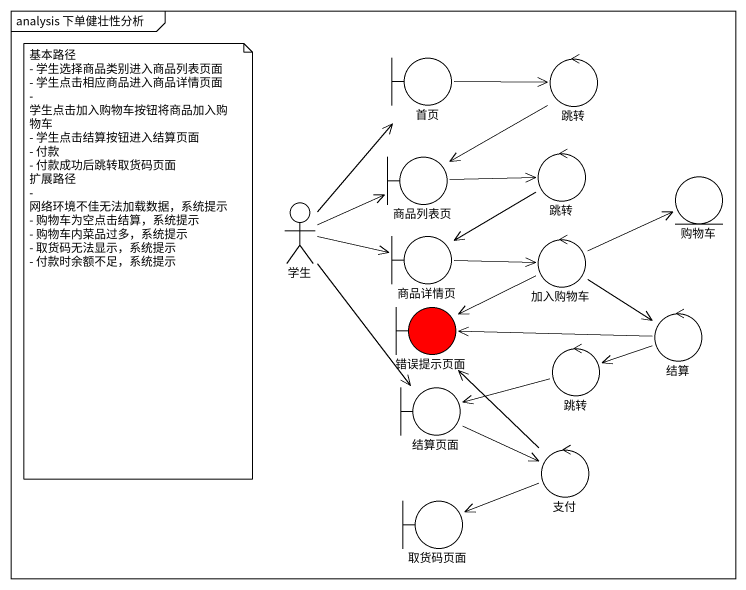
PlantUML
@startuml
mainframe analysis 下单健壮性分析
boundary 首页
control 跳转
boundary 商品列表页
control "跳转" as 跳转_2
entity 购物车
actor 学生
boundary 商品详情页
control 加入购物车
boundary 错误提示页面 #FF0000
control 结算
boundary 结算页面
control "跳转" as 跳转_3
control 支付
boundary 取货码页面
首页 -right-> 跳转
跳转 --> 商品列表页
商品列表页 -right-> 跳转_2
跳转_2 --> 商品详情页
学生 -up-> 首页
学生 -right-> 商品列表页
学生 -right-> 商品详情页
学生 --> 结算页面
商品详情页 -right-> 加入购物车
加入购物车 -right-> 购物车
加入购物车 -left-> 错误提示页面
加入购物车 --> 结算
结算 -left-> 错误提示页面
结算 -left-> 跳转_3
结算页面 -right-> 支付
跳转_3 -left-> 结算页面
支付 -up-> 错误提示页面
支付 -left-> 取货码页面
note as N1
  基本路径
  - 学生选择商品类别进入商品列表页面
  - 学生点击相应商品进入商品详情页面
  - 学生点击加入购物车按钮将商品加入购物车
  - 学生点击结算按钮进入结算页面
  - 付款
  - 付款成功后跳转取货码页面
  扩展路径
  - 网络环境不佳无法加载数据，系统提示
  - 购物车为空点击结算，系统提示
  - 购物车内菜品过多，系统提示
  - 取货码无法显示，系统提示
  - 付款时余额不足，系统提示
end note
@enduml
